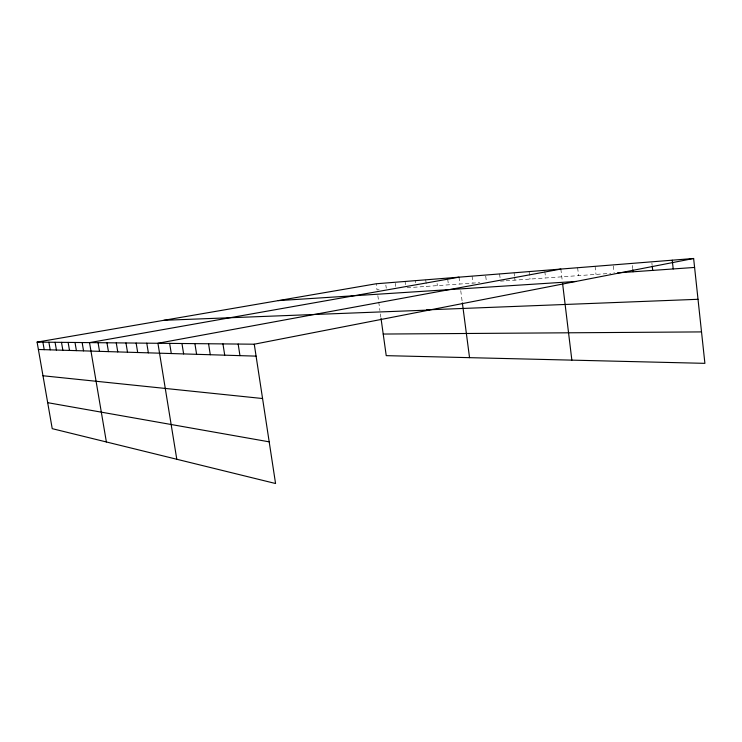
<?xml version="1.0" encoding="UTF-8"?>
<svg xmlns="http://www.w3.org/2000/svg" width="742" height="742" viewBox="0 0 742 742"><rect width="100%" height="100%" fill="white"/><g stroke="black" fill="none" stroke-linecap="round" stroke-linejoin="round"><path stroke-width="0.56" stroke-dasharray="3.71 2.78" d="M379.125 289.742L377.038 289.89L376.185 283.769M407.07 287.766L479.731 282.628M500.498 281.162L504.959 280.847M506.072 280.764L610.759 273.362M377.845 295.622L379.923 310.536M380.396 313.922L380.869 317.279M395.319 283.305L395.755 286.449M385.84 285.095L386.267 288.193M405.067 281.468L405.503 284.659M425.704 279.827L426.585 286.384M415.242 280.662L415.539 282.813M437.066 283.407L437.363 285.624M458.983 277.174L459.882 284.028M460.754 290.688L462.359 302.903M447.714 279.215L448.456 284.835M472.06 276.135L472.96 283.101M485.713 276.07L486.362 281.135M499.579 273.946L500.108 278.065M514.076 272.787L514.475 275.931M514.605 276.989L515.004 280.133M544.813 271.442L545.611 277.972M529.102 271.591L530.029 279.066M560.85 269.068L562.315 281.246M577.628 267.723L578.574 275.634M595.075 266.341L596.021 274.401M613.328 265.924L614.163 273.121M632.332 265.488L632.685 268.641M651.875 262.891L652.107 265.042"/><path stroke-width="1.11" d="M254.265 344.205L275.56 483.515L52.228 428.663L37.1 342.108L254.265 344.205L693.631 258.485L704.9 363.348L386.23 355.65L381.026 318.392M560.85 269.068L157.935 343.277L176.791 459.261M458.983 277.174L89.532 342.618L106.375 441.963M37.1 342.108L376.185 283.769L693.631 258.485M617.492 272.889L694.595 267.435M278.269 300.621L575.857 281.459M426.585 309.878L428.681 309.794M429.739 309.748L698.018 299.295M163.926 320.294L429.34 310.045M383.206 334.048L701.524 331.906M38.389 349.482L256.092 356.132M42.98 375.758L262.575 398.528M47.692 402.674L269.198 441.842M48.889 342.229L50.215 349.844M42.897 342.164L44.205 349.668M61.493 342.35L62.857 350.233M55.084 342.285L56.42 350.038M82.139 342.544L83.549 350.864M75.007 342.479L76.407 350.641M68.134 342.414L69.507 350.437M98.065 342.702L99.521 351.356M116.262 342.869L117.765 351.912M106.959 342.785L108.443 351.625M125.973 342.971L127.503 352.209M146.777 343.166L148.363 352.84M136.138 343.064L137.687 352.515M181.957 343.509L183.626 353.915M169.649 343.388L171.291 353.544M194.905 343.629L196.602 354.314M208.558 343.759L210.283 354.732M222.952 343.898L224.715 355.168M238.163 344.047L239.954 355.631M462.359 302.903L469.547 357.663M562.584 283.463L571.859 360.139M632.805 269.689L633.047 271.785M652.227 266.109L652.71 270.394M672.243 260.192L673.207 268.947"/></g></svg>
